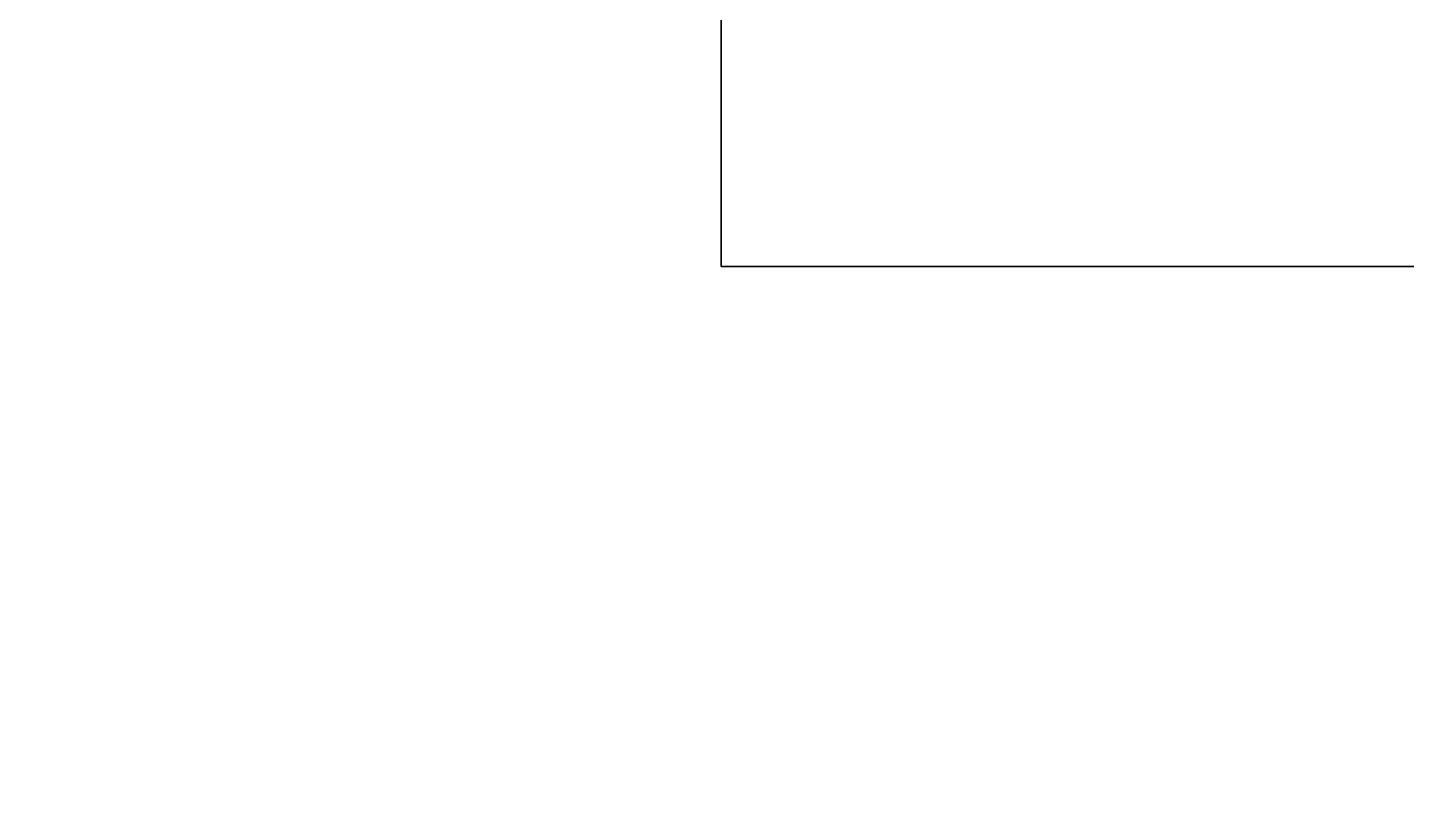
# Model space of a CAD drawing. Extents: x 0 to 5228, y -2725 to 0.
# Drawn here: x 957 to 2014, y -1363 to -767 of the extents above; entities that cross this region are included whole.
import ezdxf

# ---------------------------------------------------------------- set-up
doc = ezdxf.new("R2010")
doc.units = 0
for name, color, linetype in [('LAYER0', 7, 'CONTINUOUS'), ('LAYER1', 7, 'CONTINUOUS'), ('LAYER722', 16, 'CONTINUOUS')]:
    doc.layers.add(name, color=color, linetype=linetype)

msp = doc.modelspace()

# ---------------------------------------------------------------- linework, layer by layer
at = {"layer": 'LAYER0', "invisible_edges": 1}
for points in [[(5227.5, 0), (0, -2725.14), (0, 0), (5227.5, 0)], [(5227.5, -2725.14, 5), (0, 0, 5), (0, -2725.14, 5), (5227.5, -2725.14, 5)], [(0, 0, 5), (5227.5, -2725.14, 5), (5227.5, 0, 5), (0, 0, 5)], [(0, -2725.14), (5227.5, 0), (5227.5, -2725.14), (0, -2725.14)]]:
    msp.add_3dface(points, dxfattribs=at)
at = {"layer": 'LAYER722', "invisible_edges": 1}
for points in [[(2324, -200, 5), (1489, -950, 5), (1489, -200, 5), (2324, -200, 5)], [(1489, -950, 5), (2324, -200, 5), (2324, -950, 5), (1489, -950, 5)], [(1489, -200, 1905), (1489, -950, 5), (1489, -950, 1905), (1489, -200, 1905)], [(1489, -950, 5), (1489, -200, 1905), (1489, -200, 5), (1489, -950, 5)], [(2324, -950, 1905), (1489, -200, 1905), (1489, -950, 1905), (2324, -950, 1905)], [(1489, -200, 1905), (2324, -950, 1905), (2324, -200, 1905), (1489, -200, 1905)], [(2324, -950, 1905), (1489, -950, 5), (2324, -950, 5), (2324, -950, 1905)], [(1489, -950, 5), (2324, -950, 1905), (1489, -950, 1905), (1489, -950, 5)]]:
    msp.add_3dface(points, dxfattribs=at)

# ---------------------------------------------------------------- meshes
at = {"layer": 'LAYER1'}
mesh = msp.add_polymesh((6, 2), dxfattribs=at)
for k, corner in enumerate([(4927.5, -150, 2523), (977.5, -150, 2523), (4927.5, -330, 2523), (4927.5, -150, 2523), (5077.5, -330, 2523), (4927.5, -330, 2523), (5077.5, -2165, 2523), (5077.5, -330, 2523), (2281.5, -2165, 2523), (5077.5, -2165, 2523), (2281.5, -2315, 2523), (5227.5, -2315, 2523)]):
    mesh.set_mesh_vertex(divmod(k, 2), corner)

doc.saveas('drawing.dxf')
